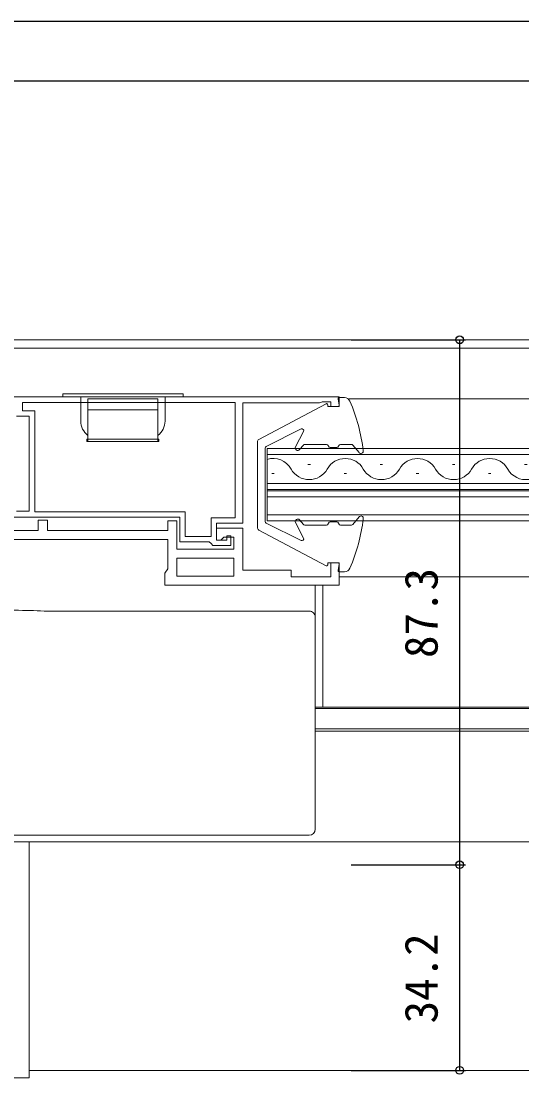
# Model space of a CAD drawing. Units: millimetres, scale not verified. Extents: x -437 to 438, y -331 to 329.
# Drawn here: x 10.6 to 94.9, y -215.4 to -39.7 of the extents above; entities that cross this region are included whole.
import ezdxf
from ezdxf.enums import TextEntityAlignment as Align

# ---------------------------------------------------------------- set-up
doc = ezdxf.new("R2010")
doc.units = ezdxf.units.MM
doc.header["$LTSCALE"] = 2
for name, color, linetype, lineweight in [('0-2_YKK_11', 7, 'Continuous', 18), ('0-4_YKK_12', 2, 'Continuous', 18), ('0-5_YKK_13', 4, 'Continuous', 18)]:
    doc.layers.add(name, color=color, linetype=linetype, lineweight=lineweight)
doc.layers.add('0-7_YKK_D', color=6, linetype='Continuous')
doc.layers.add('0-9_YSS_K', color=3, linetype='Continuous')
doc.styles.add('ＭＳ ゴシック', font='')
doc.styles.get('ＭＳ ゴシック').set_extended_font_data('MS Gothic')

msp = doc.modelspace()

# ---------------------------------------------------------------- linework, layer by layer
at = {"layer": '0-2_YKK_11'}
for points in [[(-1.6, -102.2), (63.4, -102.2), (63.4, -103.8), (62, -103.8), (62, -103), (60.547, -103), (60.324, -103.1), (60.1, -103.2), (47.4, -103.2), (47.4, -123.2), (43, -123.2), (43, -126), (44.7, -126), (44.7, -125.3), (45.4, -125.3), (45.4, -126.9), (42.4, -126.9), (42.1, -126.6), (41.8, -126.3), (36.9, -126.3), (36.9, -122.2), (4.1, -122.2)], [(9.8, -121.2), (11.9, -121.2), (11.9, -105.4), (9.8, -105.4)], [(-0.1, -124.4), (13.4, -124.4), (13.4, -122.7), (14.9, -122.7), (14.9, -124.4), (34.9, -124.4), (34.9, -122.8), (36.4, -122.8), (36.4, -127.5), (45.9, -127.5), (45.9, -125.5), (44.2, -125.5), (43.7, -126), (43, -126), (43, -124), (47.4, -124), (47.4, -131), (55.4, -131), (55.4, -132.1), (62, -132.1), (62, -129.8), (63.4, -129.8), (63.4, -133.5), (34.4, -133.5), (34.4, -131.5), (34.9, -130.786), (34.9, -125.9)], [(34.9, -125.9), (3.9, -125.9), (3.9, -130.186), (4.4, -130.9), (4.4, -132.9), (0.4, -132.9)]]:
    msp.add_lwpolyline(points, dxfattribs=at)
for points in [[(46.1, -103.1), (10.8, -103.1), (10.8, -104.5), (12.8, -104.5), (12.8, -121.3), (37.8, -121.3), (37.8, -125.4), (42.1, -125.4), (42.1, -122.3), (46.1, -122.3)], [(45.9, -129), (36.4, -129), (36.4, -132), (45.9, -132)]]:
    msp.add_lwpolyline(points, close=True, dxfattribs=at)
at = {"layer": '0-4_YKK_12'}
for p, q in [((3.8, -92.7), (94.9, -92.7)), ((-6.1, -94.1), (94.9, -94.1)), ((65.033, -102.5), (94.9, -102.5)), ((51.4, -110.796), (94.9, -110.796)), ((51.4, -117.596), (51.4, -110.796)), ((51.4, -111.796), (94.9, -111.796)), ((58.2, -113.436), (58.6, -113.436)), ((70.2, -113.436), (70.6, -113.436)), ((82.2, -113.436), (82.6, -113.436)), ((94.2, -113.436), (94.6, -113.436)), ((52.2, -114.956), (52.6, -114.956)), ((64.2, -114.956), (64.6, -114.956)), ((76.2, -114.956), (76.6, -114.956)), ((88.2, -114.956), (88.6, -114.956)), ((51.4, -116.596), (94.9, -116.596)), ((51.4, -117.596), (94.9, -117.596)), ((51.4, -117.596), (51.4, -117.796)), ((51.4, -117.796), (94.9, -117.796)), ((51.4, -122.796), (51.4, -117.796)), ((51.4, -118.796), (94.9, -118.796)), ((51.4, -121.796), (94.9, -121.796)), ((51.4, -122.796), (94.9, -122.796)), ((60.65, -153.788), (60.65, -133.5)), ((63.4, -132.1), (94.9, -132.1)), ((59.4, -153.788), (94.9, -153.788)), ((59.4, -154), (94.9, -154)), ((59.4, -157.4), (94.9, -157.4)), ((59.4, -157.8), (94.9, -157.8)), ((11.899, -176.2), (94.9, -176.2)), ((94.9, -214.2), (11.899, -214.2))]:
    msp.add_line(p, q, dxfattribs=at)
for centre, start, end in [((52.4, -115.873), 29.20254, 106.91585), ((64.4, -115.873), 29.20254, 150.79746), ((76.4, -115.873), 29.20254, 150.79746), ((88.4, -115.873), 29.20254, 150.79746), ((58.4, -112.519), 209.20254, 330.79746), ((70.4, -112.519), 209.20254, 330.79746), ((82.4, -112.519), 209.20254, 330.79746), ((94.4, -112.519), 209.20254, 278.36527)]:
    msp.add_arc(centre, 3.437, start, end, dxfattribs=at)
at = {"layer": '0-5_YKK_13'}
for p, q in [((37.45, -102.2), (17.45, -102.2)), ((20.45, -102.2), (20.45, -106.203)), ((21.65, -109.603), (21.65, -102.503)), ((21.65, -102.503), (33.25, -102.503)), ((33.25, -109.603), (33.25, -102.503)), ((34.45, -102.2), (34.45, -106.203)), ((61.206, -103.323), (50.065, -109.259)), ((61.5, -103.5), (61.5, -103.8)), ((63.203, -102.537), (63.396, -103.563)), ((64.25, -102.3), (63.4, -102.3)), ((21.65, -104.337), (33.25, -104.337)), ((63.2, -103.8), (61.5, -103.8)), ((57.066, -107.531), (51.266, -110.417)), ((57.467, -107.937), (56.144, -110.517)), ((21.45, -109.203), (21.65, -109.203)), ((21.45, -109.603), (21.45, -109.203)), ((21.45, -109.603), (33.45, -109.603)), ((21.65, -109.203), (33.25, -109.203)), ((33.25, -109.203), (33.45, -109.203)), ((33.45, -109.603), (33.45, -109.203)), ((49.8, -123.9), (49.8, -109.7)), ((51.1, -110.686), (51.1, -122.914)), ((56.806, -110.957), (57.436, -110.207)), ((61.297, -110.1), (57.665, -110.1)), ((61.575, -110.289), (61.625, -110.411)), ((61.903, -110.6), (62.997, -110.6)), ((63.325, -110.289), (63.275, -110.411)), ((65.415, -110.1), (63.603, -110.1)), ((66.694, -111.457), (65.645, -110.207)), ((56.806, -122.643), (57.436, -123.393)), ((61.903, -123), (62.997, -123)), ((66.694, -122.143), (65.645, -123.393)), ((61.206, -130.277), (50.065, -124.341)), ((57.066, -126.069), (51.266, -123.183)), ((57.467, -125.663), (56.144, -123.082)), ((61.297, -123.5), (57.665, -123.5)), ((61.575, -123.311), (61.625, -123.189)), ((63.325, -123.311), (63.275, -123.189)), ((65.415, -123.5), (63.603, -123.5)), ((61.5, -130.1), (61.5, -129.8)), ((63.2, -129.8), (61.5, -129.8)), ((63.203, -131.063), (63.396, -130.037)), ((64.25, -131.3), (63.4, -131.3)), ((59.4, -133.5), (59.4, -138.308)), ((14.929, -137.824), (58.4, -137.824)), ((59.4, -138.308), (59.4, -138.822)), ((59.4, -138.822), (59.4, -139.82)), ((59.4, -173.667), (59.4, -174.083)), ((11.899, -176.2), (1.899, -176.2))]:
    msp.add_line(p, q, dxfattribs=at)
for points in [[(37.45, -102.2), (37.45, -101.7), (17.45, -101.7), (17.45, -102.2)], [(59.4, -139.82), (59.4, -163.807), (59.4, -167.071), (59.4, -173.667)], [(58.4, -175.085), (-5.1, -175.085), (-5.1, -174.665)], [(1.899, -215.45), (11.899, -215.45), (11.899, -176.2)]]:
    msp.add_lwpolyline(points, dxfattribs=at)
for centre, radius, start, end in [((61.3, -103.5), 0.2, 360, 118.04641), ((63.4, -102.5), 0.2, 90, 190.65851), ((63.2, -103.6), 0.2, 270, 10.65851), ((64.25, -103.3), 1, 23.30842, 90), ((37.617, -114.775), 30, 6.93648, 23.30842), ((23.45, -106.203), 3, 180, 233.1301), ((31.45, -106.203), 3, 306.8699, 0), ((57.2, -107.8), 0.3, 332.85889, 116.45265), ((50.3, -109.7), 0.5, 118.04641, 180), ((51.4, -110.686), 0.3, 116.45265, 180), ((56.5, -110.7), 0.4, 152.85889, 320), ((57.665, -110.4), 0.3, 90, 140), ((61.297, -110.4), 0.3, 21.80245, 90), ((61.903, -110.3), 0.3, 201.80245, 270), ((62.997, -110.3), 0.3, 270, 338.19755), ((63.603, -110.4), 0.3, 90, 158.19755), ((65.415, -110.4), 0.3, 40, 90), ((67, -111.2), 0.4, 220, 6.93648), ((51.4, -122.914), 0.3, 180, 243.54735), ((56.5, -122.9), 0.4, 40, 207.14111), ((61.903, -123.3), 0.3, 90, 158.19755), ((62.997, -123.3), 0.3, 21.80245, 90), ((37.617, -118.825), 30, 336.69158, 353.06352), ((67, -122.4), 0.4, 353.06352, 140), ((50.3, -123.9), 0.5, 180, 241.95359), ((57.665, -123.2), 0.3, 220, 270), ((61.297, -123.2), 0.3, 270, 338.19755), ((63.603, -123.2), 0.3, 201.80245, 270), ((65.415, -123.2), 0.3, 270, 320), ((57.2, -125.8), 0.3, 243.54735, 27.14111), ((63.2, -130), 0.2, 349.34149, 90), ((61.3, -130.1), 0.2, 241.95359, 0), ((63.4, -131.1), 0.2, 169.34149, 270), ((64.25, -130.3), 1, 270, 336.69158), ((58.401, -138.823), 0.999, 0.05348, 90.05355)]:
    msp.add_arc(centre, radius, start, end, dxfattribs=at)
for centre, major_axis, ratio, start_param, end_param in [((4.583, -138.799), (19, 0), 0.061163, 0.9949745, 1.5536451), ((58.4, -174.083), (0, -1.002), 0.998135, 6.2831853, 7.8539816)]:
    msp.add_ellipse(centre, major_axis=major_axis, ratio=ratio, start_param=start_param, end_param=end_param, dxfattribs=at)
at = {"layer": '0-7_YKK_D'}
for p, q in [((65.4, -92.7), (84.4, -92.7)), ((83.4, -92.7), (83.4, -180)), ((65.4, -180), (84.4, -180)), ((65.4, -180), (84.4, -180)), ((83.4, -180), (83.4, -214.2)), ((65.4, -214.2), (84.4, -214.2))]:
    msp.add_line(p, q, dxfattribs=at)
for centre in [(83.4, -92.7), (83.4, -180), (83.4, -180), (83.4, -214.2)]:
    msp.add_circle(centre, 0.637, dxfattribs=at)
at = {"layer": '0-9_YSS_K'}
for p, q in [((-44.3, -39.698), (94.9, -39.698)), ((94.9, -49.698), (-34.3, -49.698))]:
    msp.add_line(p, q, dxfattribs=at)

# ---------------------------------------------------------------- texts
at = {"layer": '0-7_YKK_D', "style": 'ＭＳ ゴシック'}
for s, p in [('87.3', (81.4, -145.618)), ('34.2', (81.4, -206.39))]:
    msp.add_text(s, height=5.499, rotation=90, dxfattribs=at).set_placement(p, align=Align.BOTTOM_LEFT)

doc.saveas('drawing.dxf')
